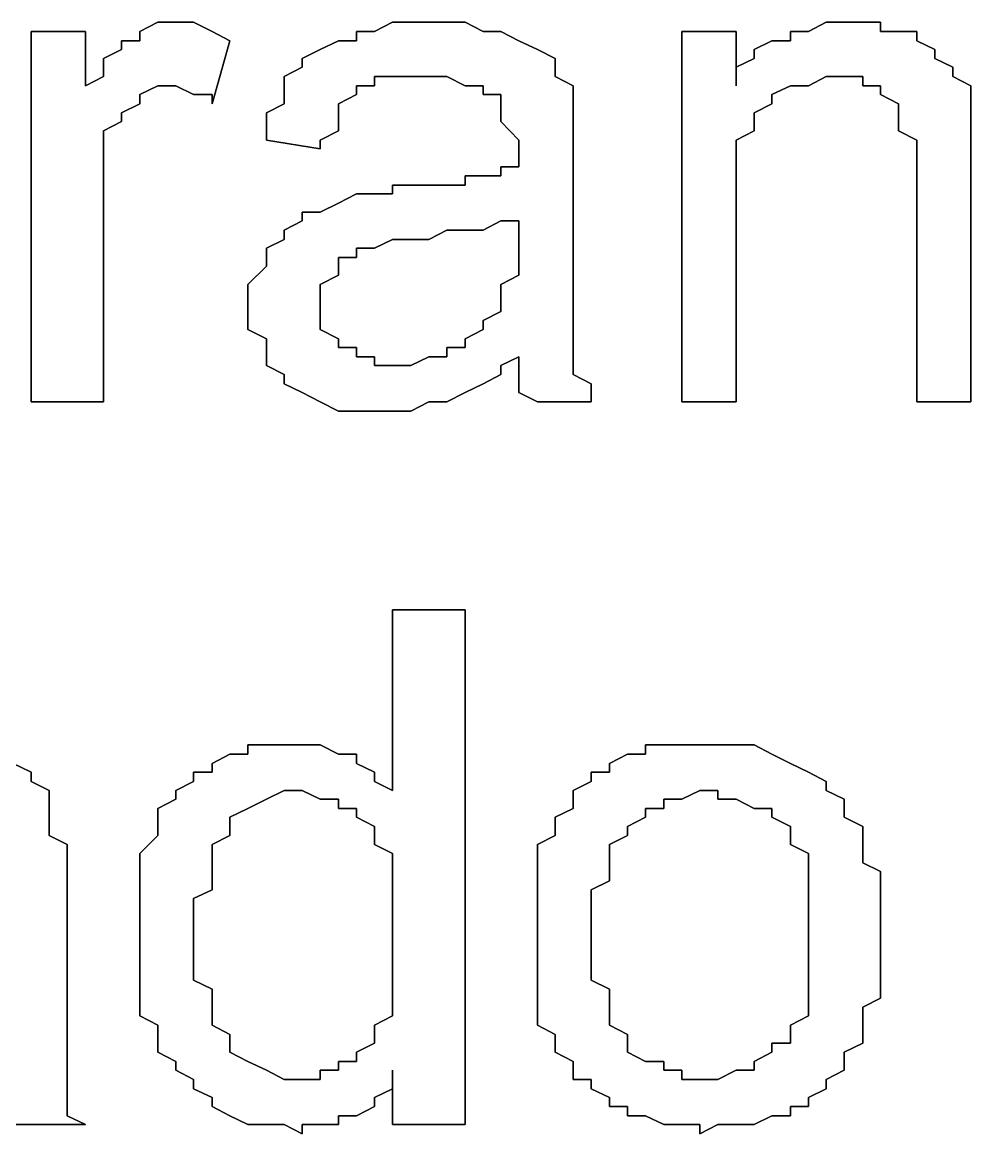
# Model space of a CAD drawing. Header units: metres. Extents: x 2.9 to 42.8, y 1.7 to 28.7.
# Drawn here: x 41.4496 to 41.6348, y 16.4553 to 16.6723 of the extents above; entities that cross this region are included whole.
import ezdxf

# ---------------------------------------------------------------- set-up
doc = ezdxf.new("R2010")
doc.units = ezdxf.units.M
doc.layers.add('GRIS', color=8, linetype='Continuous')

msp = doc.modelspace()

# ---------------------------------------------------------------- linework, layer by layer
at = {"layer": 'GRIS', "lineweight": -3}
for points in [[(41.4761, 16.6723), (41.4726, 16.6705), (41.4761, 16.6723)], [(41.4796, 16.6723), (41.4761, 16.6723), (41.4796, 16.6723)], [(41.4831, 16.6723), (41.4796, 16.6723), (41.4831, 16.6723)], [(41.4867, 16.6705), (41.4831, 16.6723), (41.4867, 16.6705)], [(41.5219, 16.6723), (41.5184, 16.6705), (41.5219, 16.6723)], [(41.5255, 16.6723), (41.5219, 16.6723), (41.5255, 16.6723)], [(41.529, 16.6723), (41.5255, 16.6723), (41.529, 16.6723)], [(41.5325, 16.6723), (41.529, 16.6723), (41.5325, 16.6723)], [(41.5361, 16.6723), (41.5325, 16.6723), (41.5361, 16.6723)], [(41.5396, 16.6705), (41.5361, 16.6723), (41.5396, 16.6705)], [(41.6066, 16.6723), (41.6031, 16.6705), (41.6066, 16.6723)], [(41.6101, 16.6723), (41.6066, 16.6723), (41.6101, 16.6723)], [(41.6137, 16.6723), (41.6101, 16.6723), (41.6137, 16.6723)], [(41.6172, 16.6723), (41.6137, 16.6723), (41.6172, 16.6723)], [(41.6172, 16.6705), (41.6172, 16.6723), (41.6172, 16.6705)], [(41.462, 16.6705), (41.4514, 16.6705), (41.462, 16.6705)], [(41.4514, 16.6705), (41.4514, 16.5982), (41.4514, 16.6705)], [(41.462, 16.6599), (41.462, 16.6705), (41.462, 16.6599)], [(41.4726, 16.6705), (41.4726, 16.6687), (41.4726, 16.6705)], [(41.4902, 16.6687), (41.4867, 16.6705), (41.4902, 16.6687)], [(41.5184, 16.6705), (41.5149, 16.6705), (41.5184, 16.6705)], [(41.5149, 16.6705), (41.5149, 16.6687), (41.5149, 16.6705)], [(41.5431, 16.6705), (41.5396, 16.6705), (41.5431, 16.6705)], [(41.5466, 16.6687), (41.5431, 16.6705), (41.5466, 16.6687)], [(41.589, 16.6705), (41.5784, 16.6705), (41.589, 16.6705)], [(41.5784, 16.6705), (41.5784, 16.5982), (41.5784, 16.6705)], [(41.589, 16.6599), (41.589, 16.6705), (41.589, 16.6599)], [(41.6031, 16.6705), (41.5996, 16.6705), (41.6031, 16.6705)], [(41.5996, 16.6705), (41.5996, 16.6687), (41.5996, 16.6705)], [(41.6207, 16.6705), (41.6172, 16.6705), (41.6207, 16.6705)], [(41.6243, 16.6705), (41.6207, 16.6705), (41.6243, 16.6705)], [(41.6243, 16.6687), (41.6243, 16.6705), (41.6243, 16.6687)], [(41.4726, 16.6687), (41.469, 16.6687), (41.4726, 16.6687)], [(41.469, 16.6687), (41.469, 16.667), (41.469, 16.6687)], [(41.4867, 16.6564), (41.4902, 16.6687), (41.4867, 16.6564)], [(41.5114, 16.6687), (41.5078, 16.667), (41.5114, 16.6687)], [(41.5149, 16.6687), (41.5114, 16.6687), (41.5149, 16.6687)], [(41.5502, 16.667), (41.5466, 16.6687), (41.5502, 16.667)], [(41.596, 16.6687), (41.5925, 16.667), (41.596, 16.6687)], [(41.5996, 16.6687), (41.596, 16.6687), (41.5996, 16.6687)], [(41.6278, 16.667), (41.6243, 16.6687), (41.6278, 16.667)], [(41.469, 16.667), (41.4655, 16.6652), (41.469, 16.667)], [(41.5078, 16.667), (41.5043, 16.6652), (41.5078, 16.667)], [(41.5537, 16.6652), (41.5502, 16.667), (41.5537, 16.6652)], [(41.5925, 16.667), (41.5925, 16.6652), (41.5925, 16.667)], [(41.6278, 16.6652), (41.6278, 16.667), (41.6278, 16.6652)], [(41.4655, 16.6652), (41.4655, 16.6617), (41.4655, 16.6652)], [(41.5043, 16.6635), (41.5008, 16.6617), (41.5043, 16.6635)], [(41.5043, 16.6652), (41.5043, 16.6635), (41.5043, 16.6652)], [(41.5537, 16.6635), (41.5537, 16.6652), (41.5537, 16.6635)], [(41.5537, 16.6617), (41.5537, 16.6635), (41.5537, 16.6617)], [(41.5925, 16.6652), (41.589, 16.6635), (41.5925, 16.6652)], [(41.589, 16.6635), (41.589, 16.6617), (41.589, 16.6635)], [(41.6313, 16.6635), (41.6278, 16.6652), (41.6313, 16.6635)], [(41.6313, 16.6617), (41.6313, 16.6635), (41.6313, 16.6617)], [(41.4655, 16.6617), (41.462, 16.6599), (41.4655, 16.6617)], [(41.5008, 16.6617), (41.5008, 16.6582), (41.5008, 16.6617)], [(41.5184, 16.6599), (41.5184, 16.6617), (41.5184, 16.6599)], [(41.5184, 16.6617), (41.5219, 16.6617), (41.5184, 16.6617)], [(41.5219, 16.6617), (41.5255, 16.6617), (41.5219, 16.6617)], [(41.5255, 16.6617), (41.529, 16.6617), (41.5255, 16.6617)], [(41.529, 16.6617), (41.5325, 16.6617), (41.529, 16.6617)], [(41.5325, 16.6617), (41.5361, 16.6599), (41.5325, 16.6617)], [(41.5572, 16.6599), (41.5537, 16.6617), (41.5572, 16.6599)], [(41.589, 16.6617), (41.589, 16.6599), (41.589, 16.6617)], [(41.6031, 16.6599), (41.6066, 16.6617), (41.6031, 16.6599)], [(41.6066, 16.6617), (41.6101, 16.6617), (41.6066, 16.6617)], [(41.6101, 16.6617), (41.6137, 16.6617), (41.6101, 16.6617)], [(41.6137, 16.6617), (41.6137, 16.6599), (41.6137, 16.6617)], [(41.6348, 16.6599), (41.6313, 16.6617), (41.6348, 16.6599)], [(41.4726, 16.6582), (41.4761, 16.6599), (41.4726, 16.6582)], [(41.4761, 16.6599), (41.4796, 16.6599), (41.4761, 16.6599)], [(41.4796, 16.6599), (41.4831, 16.6582), (41.4796, 16.6599)], [(41.5149, 16.6582), (41.5149, 16.6599), (41.5149, 16.6582)], [(41.5149, 16.6599), (41.5184, 16.6599), (41.5149, 16.6599)], [(41.5361, 16.6599), (41.5396, 16.6599), (41.5361, 16.6599)], [(41.5396, 16.6599), (41.5396, 16.6582), (41.5396, 16.6599)], [(41.5572, 16.6582), (41.5572, 16.6599), (41.5572, 16.6582)], [(41.596, 16.6582), (41.5996, 16.6599), (41.596, 16.6582)], [(41.5996, 16.6599), (41.6031, 16.6599), (41.5996, 16.6599)], [(41.6137, 16.6599), (41.6172, 16.6599), (41.6137, 16.6599)], [(41.6172, 16.6599), (41.6172, 16.6582), (41.6172, 16.6599)], [(41.6348, 16.6564), (41.6348, 16.6599), (41.6348, 16.6564)], [(41.4726, 16.6564), (41.4726, 16.6582), (41.4726, 16.6564)], [(41.4831, 16.6582), (41.4867, 16.6582), (41.4831, 16.6582)], [(41.4867, 16.6582), (41.4867, 16.6564), (41.4867, 16.6582)], [(41.5008, 16.6582), (41.5008, 16.6564), (41.5008, 16.6582)], [(41.5114, 16.6564), (41.5149, 16.6582), (41.5114, 16.6564)], [(41.5396, 16.6582), (41.5431, 16.6582), (41.5396, 16.6582)], [(41.5431, 16.6582), (41.5431, 16.6564), (41.5431, 16.6582)], [(41.5572, 16.6564), (41.5572, 16.6582), (41.5572, 16.6564)], [(41.596, 16.6564), (41.596, 16.6582), (41.596, 16.6564)], [(41.6172, 16.6582), (41.6207, 16.6564), (41.6172, 16.6582)], [(41.469, 16.6546), (41.4726, 16.6564), (41.469, 16.6546)], [(41.5008, 16.6564), (41.4973, 16.6546), (41.5008, 16.6564)], [(41.5114, 16.6546), (41.5114, 16.6564), (41.5114, 16.6546)], [(41.5431, 16.6564), (41.5431, 16.6546), (41.5431, 16.6564)], [(41.5572, 16.6546), (41.5572, 16.6564), (41.5572, 16.6546)], [(41.5925, 16.6546), (41.596, 16.6564), (41.5925, 16.6546)], [(41.6207, 16.6564), (41.6207, 16.6546), (41.6207, 16.6564)], [(41.6348, 16.6546), (41.6348, 16.6564), (41.6348, 16.6546)], [(41.4655, 16.6511), (41.469, 16.6529), (41.4655, 16.6511)], [(41.469, 16.6529), (41.469, 16.6546), (41.469, 16.6529)], [(41.4973, 16.6546), (41.4973, 16.6529), (41.4973, 16.6546)], [(41.4973, 16.6529), (41.4973, 16.6493), (41.4973, 16.6529)], [(41.5114, 16.6511), (41.5114, 16.6546), (41.5114, 16.6511)], [(41.5431, 16.6546), (41.5431, 16.6529), (41.5431, 16.6546)], [(41.5431, 16.6529), (41.5466, 16.6493), (41.5431, 16.6529)], [(41.5572, 16.6529), (41.5572, 16.6546), (41.5572, 16.6529)], [(41.5572, 16.6493), (41.5572, 16.6529), (41.5572, 16.6493)], [(41.5925, 16.6529), (41.5925, 16.6546), (41.5925, 16.6529)], [(41.5925, 16.6511), (41.5925, 16.6529), (41.5925, 16.6511)], [(41.6207, 16.6546), (41.6207, 16.6529), (41.6207, 16.6546)], [(41.6207, 16.6529), (41.6207, 16.6511), (41.6207, 16.6529)], [(41.6348, 16.6529), (41.6348, 16.6546), (41.6348, 16.6529)], [(41.6348, 16.6511), (41.6348, 16.6529), (41.6348, 16.6511)], [(41.4655, 16.6493), (41.4655, 16.6511), (41.4655, 16.6493)], [(41.5078, 16.6493), (41.5114, 16.6511), (41.5078, 16.6493)], [(41.589, 16.6493), (41.5925, 16.6511), (41.589, 16.6493)], [(41.6207, 16.6511), (41.6243, 16.6493), (41.6207, 16.6511)], [(41.6348, 16.6476), (41.6348, 16.6511), (41.6348, 16.6476)], [(41.4655, 16.6476), (41.4655, 16.6493), (41.4655, 16.6476)], [(41.4973, 16.6493), (41.5078, 16.6476), (41.4973, 16.6493)], [(41.5078, 16.6476), (41.5078, 16.6493), (41.5078, 16.6476)], [(41.5466, 16.6493), (41.5466, 16.6476), (41.5466, 16.6493)], [(41.5572, 16.6476), (41.5572, 16.6493), (41.5572, 16.6476)], [(41.589, 16.6476), (41.589, 16.6493), (41.589, 16.6476)], [(41.6243, 16.6493), (41.6243, 16.6476), (41.6243, 16.6493)], [(41.4655, 16.6458), (41.4655, 16.6476), (41.4655, 16.6458)], [(41.5466, 16.6476), (41.5466, 16.6458), (41.5466, 16.6476)], [(41.5572, 16.6441), (41.5572, 16.6476), (41.5572, 16.6441)], [(41.589, 16.6458), (41.589, 16.6476), (41.589, 16.6458)], [(41.6243, 16.6476), (41.6243, 16.6458), (41.6243, 16.6476)], [(41.6348, 16.6458), (41.6348, 16.6476), (41.6348, 16.6458)], [(41.4655, 16.6441), (41.4655, 16.6458), (41.4655, 16.6441)], [(41.4655, 16.6405), (41.4655, 16.6441), (41.4655, 16.6405)], [(41.5466, 16.6441), (41.5431, 16.6441), (41.5466, 16.6441)], [(41.5431, 16.6441), (41.5431, 16.6423), (41.5431, 16.6441)], [(41.5466, 16.6458), (41.5466, 16.6441), (41.5466, 16.6458)], [(41.5572, 16.6282), (41.5572, 16.6441), (41.5572, 16.6282)], [(41.589, 16.6423), (41.589, 16.6458), (41.589, 16.6423)], [(41.6243, 16.6458), (41.6243, 16.6423), (41.6243, 16.6458)], [(41.6348, 16.6423), (41.6348, 16.6458), (41.6348, 16.6423)], [(41.5396, 16.6423), (41.5361, 16.6423), (41.5396, 16.6423)], [(41.5361, 16.6423), (41.5361, 16.6405), (41.5361, 16.6423)], [(41.5431, 16.6423), (41.5396, 16.6423), (41.5431, 16.6423)], [(41.589, 16.6388), (41.589, 16.6423), (41.589, 16.6388)], [(41.6243, 16.6423), (41.6243, 16.5982), (41.6243, 16.6423)], [(41.6348, 16.5982), (41.6348, 16.6423), (41.6348, 16.5982)], [(41.4655, 16.6388), (41.4655, 16.6405), (41.4655, 16.6388)], [(41.5255, 16.6405), (41.5219, 16.6405), (41.5255, 16.6405)], [(41.5219, 16.6405), (41.5219, 16.6388), (41.5219, 16.6405)], [(41.529, 16.6405), (41.5255, 16.6405), (41.529, 16.6405)], [(41.5325, 16.6405), (41.529, 16.6405), (41.5325, 16.6405)], [(41.5361, 16.6405), (41.5325, 16.6405), (41.5361, 16.6405)], [(41.4655, 16.6352), (41.4655, 16.6388), (41.4655, 16.6352)], [(41.5149, 16.6388), (41.5114, 16.637), (41.5149, 16.6388)], [(41.5184, 16.6388), (41.5149, 16.6388), (41.5184, 16.6388)], [(41.5219, 16.6388), (41.5184, 16.6388), (41.5219, 16.6388)], [(41.589, 16.637), (41.589, 16.6388), (41.589, 16.637)], [(41.5114, 16.637), (41.5078, 16.6352), (41.5114, 16.637)], [(41.589, 16.5982), (41.589, 16.637), (41.589, 16.5982)], [(41.4655, 16.5982), (41.4655, 16.6352), (41.4655, 16.5982)], [(41.5043, 16.6335), (41.5008, 16.6317), (41.5043, 16.6335)], [(41.5078, 16.6352), (41.5043, 16.6352), (41.5078, 16.6352)], [(41.5043, 16.6352), (41.5043, 16.6335), (41.5043, 16.6352)], [(41.5396, 16.6317), (41.5431, 16.6335), (41.5396, 16.6317)], [(41.5431, 16.6335), (41.5466, 16.6335), (41.5431, 16.6335)], [(41.5466, 16.6335), (41.5466, 16.6299), (41.5466, 16.6335)], [(41.5008, 16.6317), (41.5008, 16.6299), (41.5008, 16.6317)], [(41.529, 16.6299), (41.5325, 16.6317), (41.529, 16.6299)], [(41.5325, 16.6317), (41.5361, 16.6317), (41.5325, 16.6317)], [(41.5361, 16.6317), (41.5396, 16.6317), (41.5361, 16.6317)], [(41.5008, 16.6299), (41.4973, 16.6282), (41.5008, 16.6299)], [(41.5184, 16.6282), (41.5219, 16.6299), (41.5184, 16.6282)], [(41.5219, 16.6299), (41.5255, 16.6299), (41.5219, 16.6299)], [(41.5255, 16.6299), (41.529, 16.6299), (41.5255, 16.6299)], [(41.5466, 16.6299), (41.5466, 16.6264), (41.5466, 16.6299)], [(41.4973, 16.6282), (41.4973, 16.6264), (41.4973, 16.6282)], [(41.5149, 16.6264), (41.5149, 16.6282), (41.5149, 16.6264)], [(41.5149, 16.6282), (41.5184, 16.6282), (41.5149, 16.6282)], [(41.5572, 16.6247), (41.5572, 16.6282), (41.5572, 16.6247)], [(41.4973, 16.6247), (41.4937, 16.6211), (41.4973, 16.6247)], [(41.4973, 16.6264), (41.4973, 16.6247), (41.4973, 16.6264)], [(41.5114, 16.6247), (41.5114, 16.6264), (41.5114, 16.6247)], [(41.5114, 16.6264), (41.5149, 16.6264), (41.5114, 16.6264)], [(41.5114, 16.6229), (41.5114, 16.6247), (41.5114, 16.6229)], [(41.5466, 16.6264), (41.5466, 16.6229), (41.5466, 16.6264)], [(41.5572, 16.6211), (41.5572, 16.6247), (41.5572, 16.6211)], [(41.5078, 16.6211), (41.5114, 16.6229), (41.5078, 16.6211)], [(41.5466, 16.6229), (41.5431, 16.6211), (41.5466, 16.6229)], [(41.4937, 16.6211), (41.4937, 16.6194), (41.4937, 16.6211)], [(41.5078, 16.6194), (41.5078, 16.6211), (41.5078, 16.6194)], [(41.5431, 16.6211), (41.5431, 16.6194), (41.5431, 16.6211)], [(41.5572, 16.6176), (41.5572, 16.6211), (41.5572, 16.6176)], [(41.4937, 16.6194), (41.4937, 16.6176), (41.4937, 16.6194)], [(41.5078, 16.6176), (41.5078, 16.6194), (41.5078, 16.6176)], [(41.5431, 16.6194), (41.5431, 16.6176), (41.5431, 16.6194)], [(41.4937, 16.6176), (41.4937, 16.6141), (41.4937, 16.6176)], [(41.5078, 16.6158), (41.5078, 16.6176), (41.5078, 16.6158)], [(41.5078, 16.6123), (41.5078, 16.6158), (41.5078, 16.6123)], [(41.5431, 16.6158), (41.5396, 16.6141), (41.5431, 16.6158)], [(41.5431, 16.6176), (41.5431, 16.6158), (41.5431, 16.6176)], [(41.5572, 16.6158), (41.5572, 16.6176), (41.5572, 16.6158)], [(41.5572, 16.6123), (41.5572, 16.6158), (41.5572, 16.6123)], [(41.4937, 16.6141), (41.4937, 16.6123), (41.4937, 16.6141)], [(41.5396, 16.6141), (41.5396, 16.6123), (41.5396, 16.6141)], [(41.4937, 16.6123), (41.4973, 16.6105), (41.4937, 16.6123)], [(41.5114, 16.6105), (41.5078, 16.6123), (41.5114, 16.6105)], [(41.5396, 16.6123), (41.5361, 16.6105), (41.5396, 16.6123)], [(41.5572, 16.6105), (41.5572, 16.6123), (41.5572, 16.6105)], [(41.4973, 16.6105), (41.4973, 16.607), (41.4973, 16.6105)], [(41.5114, 16.6088), (41.5114, 16.6105), (41.5114, 16.6088)], [(41.5361, 16.6105), (41.5361, 16.6088), (41.5361, 16.6105)], [(41.5572, 16.6088), (41.5572, 16.6105), (41.5572, 16.6088)], [(41.5149, 16.6088), (41.5114, 16.6088), (41.5149, 16.6088)], [(41.5149, 16.607), (41.5149, 16.6088), (41.5149, 16.607)], [(41.5361, 16.6088), (41.5325, 16.6088), (41.5361, 16.6088)], [(41.5325, 16.6088), (41.5325, 16.607), (41.5325, 16.6088)], [(41.5572, 16.607), (41.5572, 16.6088), (41.5572, 16.607)], [(41.4973, 16.607), (41.4973, 16.6053), (41.4973, 16.607)], [(41.4973, 16.6053), (41.5008, 16.6035), (41.4973, 16.6053)], [(41.5184, 16.607), (41.5149, 16.607), (41.5184, 16.607)], [(41.5184, 16.6053), (41.5184, 16.607), (41.5184, 16.6053)], [(41.5219, 16.6053), (41.5184, 16.6053), (41.5219, 16.6053)], [(41.5255, 16.6053), (41.5219, 16.6053), (41.5255, 16.6053)], [(41.529, 16.607), (41.5255, 16.6053), (41.529, 16.607)], [(41.5325, 16.607), (41.529, 16.607), (41.5325, 16.607)], [(41.5431, 16.6053), (41.5466, 16.607), (41.5431, 16.6053)], [(41.5431, 16.6035), (41.5431, 16.6053), (41.5431, 16.6035)], [(41.5466, 16.607), (41.5466, 16.6053), (41.5466, 16.607)], [(41.5466, 16.6053), (41.5466, 16.6017), (41.5466, 16.6053)], [(41.5572, 16.6035), (41.5572, 16.607), (41.5572, 16.6035)], [(41.5008, 16.6035), (41.5008, 16.6017), (41.5008, 16.6035)], [(41.5396, 16.6017), (41.5431, 16.6035), (41.5396, 16.6017)], [(41.5607, 16.6017), (41.5572, 16.6035), (41.5607, 16.6017)], [(41.5008, 16.6017), (41.5043, 16.6), (41.5008, 16.6017)], [(41.5361, 16.6), (41.5396, 16.6017), (41.5361, 16.6)], [(41.5466, 16.6017), (41.5466, 16.6), (41.5466, 16.6017)], [(41.5607, 16.6), (41.5607, 16.6017), (41.5607, 16.6)], [(41.5043, 16.6), (41.5078, 16.5982), (41.5043, 16.6)], [(41.5325, 16.5982), (41.5361, 16.6), (41.5325, 16.5982)], [(41.5466, 16.6), (41.5502, 16.5982), (41.5466, 16.6)], [(41.5607, 16.5982), (41.5607, 16.6), (41.5607, 16.5982)], [(41.4514, 16.5982), (41.4655, 16.5982), (41.4514, 16.5982)], [(41.5078, 16.5982), (41.5114, 16.5964), (41.5078, 16.5982)], [(41.5114, 16.5964), (41.5149, 16.5964), (41.5114, 16.5964)], [(41.5149, 16.5964), (41.5184, 16.5964), (41.5149, 16.5964)], [(41.5184, 16.5964), (41.5219, 16.5964), (41.5184, 16.5964)], [(41.5219, 16.5964), (41.5255, 16.5964), (41.5219, 16.5964)], [(41.5255, 16.5964), (41.529, 16.5982), (41.5255, 16.5964)], [(41.529, 16.5982), (41.5325, 16.5982), (41.529, 16.5982)], [(41.5502, 16.5982), (41.5607, 16.5982), (41.5502, 16.5982)], [(41.5784, 16.5982), (41.589, 16.5982), (41.5784, 16.5982)], [(41.6243, 16.5982), (41.6348, 16.5982), (41.6243, 16.5982)], [(41.5361, 16.5576), (41.5219, 16.5576), (41.5361, 16.5576)], [(41.5219, 16.5576), (41.5219, 16.5223), (41.5219, 16.5576)], [(41.5361, 16.4571), (41.5361, 16.5576), (41.5361, 16.4571)], [(41.4973, 16.5312), (41.4937, 16.5312), (41.4973, 16.5312)], [(41.4937, 16.5312), (41.4937, 16.5294), (41.4937, 16.5312)], [(41.5008, 16.5312), (41.4973, 16.5312), (41.5008, 16.5312)], [(41.5043, 16.5312), (41.5008, 16.5312), (41.5043, 16.5312)], [(41.5078, 16.5312), (41.5043, 16.5312), (41.5078, 16.5312)], [(41.5114, 16.5294), (41.5078, 16.5312), (41.5114, 16.5294)], [(41.5749, 16.5312), (41.5713, 16.5312), (41.5749, 16.5312)], [(41.5713, 16.5312), (41.5713, 16.5294), (41.5713, 16.5312)], [(41.5784, 16.5312), (41.5749, 16.5312), (41.5784, 16.5312)], [(41.5819, 16.5312), (41.5784, 16.5312), (41.5819, 16.5312)], [(41.5854, 16.5312), (41.5819, 16.5312), (41.5854, 16.5312)], [(41.589, 16.5312), (41.5854, 16.5312), (41.589, 16.5312)], [(41.5925, 16.5312), (41.589, 16.5312), (41.5925, 16.5312)], [(41.596, 16.5294), (41.5925, 16.5312), (41.596, 16.5294)], [(41.4902, 16.5294), (41.4867, 16.5276), (41.4902, 16.5294)], [(41.4937, 16.5294), (41.4902, 16.5294), (41.4937, 16.5294)], [(41.5149, 16.5294), (41.5114, 16.5294), (41.5149, 16.5294)], [(41.5149, 16.5276), (41.5149, 16.5294), (41.5149, 16.5276)], [(41.5678, 16.5294), (41.5643, 16.5276), (41.5678, 16.5294)], [(41.5713, 16.5294), (41.5678, 16.5294), (41.5713, 16.5294)], [(41.5996, 16.5276), (41.596, 16.5294), (41.5996, 16.5276)], [(41.4514, 16.5259), (41.4479, 16.5276), (41.4514, 16.5259)], [(41.4867, 16.5276), (41.4867, 16.5259), (41.4867, 16.5276)], [(41.5184, 16.5259), (41.5149, 16.5276), (41.5184, 16.5259)], [(41.5643, 16.5276), (41.5643, 16.5259), (41.5643, 16.5276)], [(41.6031, 16.5259), (41.5996, 16.5276), (41.6031, 16.5259)], [(41.4514, 16.5241), (41.4514, 16.5259), (41.4514, 16.5241)], [(41.4867, 16.5259), (41.4831, 16.5259), (41.4867, 16.5259)], [(41.4831, 16.5259), (41.4831, 16.5241), (41.4831, 16.5259)], [(41.5184, 16.5241), (41.5184, 16.5259), (41.5184, 16.5241)], [(41.5643, 16.5259), (41.5607, 16.5259), (41.5643, 16.5259)], [(41.5607, 16.5259), (41.5607, 16.5241), (41.5607, 16.5259)], [(41.6066, 16.5241), (41.6031, 16.5259), (41.6066, 16.5241)], [(41.4549, 16.5223), (41.4514, 16.5241), (41.4549, 16.5223)], [(41.4831, 16.5241), (41.4796, 16.5223), (41.4831, 16.5241)], [(41.5219, 16.5223), (41.5184, 16.5241), (41.5219, 16.5223)], [(41.5607, 16.5241), (41.5572, 16.5223), (41.5607, 16.5241)], [(41.6066, 16.5223), (41.6066, 16.5241), (41.6066, 16.5223)], [(41.4549, 16.5206), (41.4549, 16.5223), (41.4549, 16.5206)], [(41.4549, 16.5188), (41.4549, 16.5206), (41.4549, 16.5188)], [(41.4796, 16.5206), (41.4761, 16.5188), (41.4796, 16.5206)], [(41.4796, 16.5223), (41.4796, 16.5206), (41.4796, 16.5223)], [(41.4937, 16.5188), (41.4973, 16.5206), (41.4937, 16.5188)], [(41.4973, 16.5206), (41.5008, 16.5223), (41.4973, 16.5206)], [(41.5008, 16.5223), (41.5043, 16.5223), (41.5008, 16.5223)], [(41.5043, 16.5223), (41.5078, 16.5206), (41.5043, 16.5223)], [(41.5078, 16.5206), (41.5114, 16.5206), (41.5078, 16.5206)], [(41.5114, 16.5206), (41.5114, 16.5188), (41.5114, 16.5206)], [(41.5572, 16.5223), (41.5572, 16.5206), (41.5572, 16.5223)], [(41.5572, 16.5206), (41.5572, 16.5188), (41.5572, 16.5206)], [(41.5749, 16.5188), (41.5749, 16.5206), (41.5749, 16.5188)], [(41.5749, 16.5206), (41.5784, 16.5206), (41.5749, 16.5206)], [(41.5784, 16.5206), (41.5819, 16.5223), (41.5784, 16.5206)], [(41.5819, 16.5223), (41.5854, 16.5223), (41.5819, 16.5223)], [(41.5854, 16.5223), (41.5854, 16.5206), (41.5854, 16.5223)], [(41.5854, 16.5206), (41.589, 16.5206), (41.5854, 16.5206)], [(41.589, 16.5206), (41.5925, 16.5188), (41.589, 16.5206)], [(41.6101, 16.5206), (41.6066, 16.5223), (41.6101, 16.5206)], [(41.6101, 16.5188), (41.6101, 16.5206), (41.6101, 16.5188)], [(41.4549, 16.5153), (41.4549, 16.5188), (41.4549, 16.5153)], [(41.4761, 16.5188), (41.4761, 16.5153), (41.4761, 16.5188)], [(41.4902, 16.5171), (41.4937, 16.5188), (41.4902, 16.5171)], [(41.5114, 16.5188), (41.5149, 16.5188), (41.5114, 16.5188)], [(41.5149, 16.5188), (41.5149, 16.5171), (41.5149, 16.5188)], [(41.5572, 16.5188), (41.5537, 16.5171), (41.5572, 16.5188)], [(41.5713, 16.5171), (41.5713, 16.5188), (41.5713, 16.5171)], [(41.5713, 16.5188), (41.5749, 16.5188), (41.5713, 16.5188)], [(41.5925, 16.5188), (41.596, 16.5188), (41.5925, 16.5188)], [(41.596, 16.5188), (41.596, 16.5171), (41.596, 16.5188)], [(41.6101, 16.5171), (41.6101, 16.5188), (41.6101, 16.5171)], [(41.4902, 16.5153), (41.4902, 16.5171), (41.4902, 16.5153)], [(41.5149, 16.5171), (41.5184, 16.5153), (41.5149, 16.5171)], [(41.5537, 16.5171), (41.5537, 16.5153), (41.5537, 16.5171)], [(41.5678, 16.5153), (41.5713, 16.5171), (41.5678, 16.5153)], [(41.596, 16.5171), (41.5996, 16.5153), (41.596, 16.5171)], [(41.6137, 16.5153), (41.6101, 16.5171), (41.6137, 16.5153)], [(41.4549, 16.5135), (41.4549, 16.5153), (41.4549, 16.5135)], [(41.4761, 16.5153), (41.4761, 16.5135), (41.4761, 16.5153)], [(41.4902, 16.5135), (41.4902, 16.5153), (41.4902, 16.5135)], [(41.5184, 16.5153), (41.5184, 16.5135), (41.5184, 16.5153)], [(41.5537, 16.5153), (41.5537, 16.5135), (41.5537, 16.5153)], [(41.5678, 16.5135), (41.5678, 16.5153), (41.5678, 16.5135)], [(41.5996, 16.5153), (41.5996, 16.5135), (41.5996, 16.5153)], [(41.6137, 16.5135), (41.6137, 16.5153), (41.6137, 16.5135)], [(41.4584, 16.5118), (41.4549, 16.5135), (41.4584, 16.5118)], [(41.4584, 16.51), (41.4584, 16.5118), (41.4584, 16.51)], [(41.4761, 16.5135), (41.4726, 16.51), (41.4761, 16.5135)], [(41.4867, 16.5118), (41.4902, 16.5135), (41.4867, 16.5118)], [(41.4867, 16.51), (41.4867, 16.5118), (41.4867, 16.51)], [(41.5184, 16.5135), (41.5184, 16.5118), (41.5184, 16.5135)], [(41.5184, 16.5118), (41.5219, 16.51), (41.5184, 16.5118)], [(41.5537, 16.5135), (41.5502, 16.5118), (41.5537, 16.5135)], [(41.5502, 16.5118), (41.5502, 16.51), (41.5502, 16.5118)], [(41.5643, 16.5118), (41.5678, 16.5135), (41.5643, 16.5118)], [(41.5643, 16.51), (41.5643, 16.5118), (41.5643, 16.51)], [(41.5996, 16.5135), (41.5996, 16.5118), (41.5996, 16.5135)], [(41.5996, 16.5118), (41.6031, 16.51), (41.5996, 16.5118)], [(41.6137, 16.5118), (41.6137, 16.5135), (41.6137, 16.5118)], [(41.6137, 16.5082), (41.6137, 16.5118), (41.6137, 16.5082)], [(41.4584, 16.5065), (41.4584, 16.51), (41.4584, 16.5065)], [(41.4726, 16.51), (41.4726, 16.5082), (41.4726, 16.51)], [(41.4867, 16.5082), (41.4867, 16.51), (41.4867, 16.5082)], [(41.5219, 16.51), (41.5219, 16.5082), (41.5219, 16.51)], [(41.5502, 16.51), (41.5502, 16.5065), (41.5502, 16.51)], [(41.5643, 16.5082), (41.5643, 16.51), (41.5643, 16.5082)], [(41.6031, 16.51), (41.6031, 16.5065), (41.6031, 16.51)], [(41.4726, 16.5082), (41.4726, 16.5065), (41.4726, 16.5082)], [(41.4867, 16.5065), (41.4867, 16.5082), (41.4867, 16.5065)], [(41.5219, 16.5082), (41.5219, 16.5065), (41.5219, 16.5082)], [(41.5643, 16.5047), (41.5643, 16.5082), (41.5643, 16.5047)], [(41.6172, 16.5065), (41.6137, 16.5082), (41.6172, 16.5065)], [(41.4584, 16.5047), (41.4584, 16.5065), (41.4584, 16.5047)], [(41.4726, 16.5065), (41.4726, 16.5047), (41.4726, 16.5065)], [(41.4867, 16.5029), (41.4867, 16.5065), (41.4867, 16.5029)], [(41.5219, 16.5065), (41.5219, 16.5047), (41.5219, 16.5065)], [(41.5502, 16.5065), (41.5502, 16.5047), (41.5502, 16.5065)], [(41.6031, 16.5065), (41.6031, 16.5047), (41.6031, 16.5065)], [(41.6172, 16.5047), (41.6172, 16.5065), (41.6172, 16.5047)], [(41.4584, 16.4888), (41.4584, 16.5047), (41.4584, 16.4888)], [(41.4726, 16.5047), (41.4726, 16.5012), (41.4726, 16.5047)], [(41.4831, 16.5012), (41.4867, 16.5029), (41.4831, 16.5012)], [(41.5219, 16.5047), (41.5219, 16.5012), (41.5219, 16.5047)], [(41.5502, 16.5047), (41.5502, 16.5029), (41.5502, 16.5047)], [(41.5502, 16.5029), (41.5502, 16.4994), (41.5502, 16.5029)], [(41.5607, 16.5029), (41.5643, 16.5047), (41.5607, 16.5029)], [(41.5607, 16.5012), (41.5607, 16.5029), (41.5607, 16.5012)], [(41.6031, 16.5047), (41.6031, 16.5029), (41.6031, 16.5047)], [(41.6031, 16.5029), (41.6031, 16.4994), (41.6031, 16.5029)], [(41.6172, 16.5012), (41.6172, 16.5047), (41.6172, 16.5012)], [(41.4726, 16.5012), (41.4726, 16.4994), (41.4726, 16.5012)], [(41.4831, 16.4977), (41.4831, 16.5012), (41.4831, 16.4977)], [(41.5219, 16.5012), (41.5219, 16.4994), (41.5219, 16.5012)], [(41.5607, 16.4977), (41.5607, 16.5012), (41.5607, 16.4977)], [(41.6172, 16.4994), (41.6172, 16.5012), (41.6172, 16.4994)], [(41.4726, 16.4994), (41.4726, 16.4959), (41.4726, 16.4994)], [(41.5219, 16.4994), (41.5219, 16.4959), (41.5219, 16.4994)], [(41.5502, 16.4994), (41.5502, 16.4977), (41.5502, 16.4994)], [(41.6031, 16.4994), (41.6031, 16.4977), (41.6031, 16.4994)], [(41.6172, 16.4959), (41.6172, 16.4994), (41.6172, 16.4959)], [(41.4831, 16.4941), (41.4831, 16.4977), (41.4831, 16.4941)], [(41.5502, 16.4977), (41.5502, 16.4941), (41.5502, 16.4977)], [(41.5607, 16.4941), (41.5607, 16.4977), (41.5607, 16.4941)], [(41.6031, 16.4977), (41.6031, 16.4941), (41.6031, 16.4977)], [(41.4726, 16.4959), (41.4726, 16.4941), (41.4726, 16.4959)], [(41.5219, 16.4959), (41.5219, 16.4924), (41.5219, 16.4959)], [(41.6172, 16.4924), (41.6172, 16.4959), (41.6172, 16.4924)], [(41.4726, 16.4941), (41.4726, 16.4924), (41.4726, 16.4941)], [(41.4726, 16.4924), (41.4726, 16.4906), (41.4726, 16.4924)], [(41.4831, 16.4906), (41.4831, 16.4941), (41.4831, 16.4906)], [(41.5219, 16.4924), (41.5219, 16.4906), (41.5219, 16.4924)], [(41.5502, 16.4941), (41.5502, 16.4924), (41.5502, 16.4941)], [(41.5502, 16.4924), (41.5502, 16.4888), (41.5502, 16.4924)], [(41.5607, 16.4906), (41.5607, 16.4941), (41.5607, 16.4906)], [(41.6031, 16.4941), (41.6031, 16.4924), (41.6031, 16.4941)], [(41.6031, 16.4924), (41.6031, 16.4906), (41.6031, 16.4924)], [(41.6172, 16.4888), (41.6172, 16.4924), (41.6172, 16.4888)], [(41.4726, 16.4906), (41.4726, 16.4871), (41.4726, 16.4906)], [(41.4831, 16.4888), (41.4831, 16.4906), (41.4831, 16.4888)], [(41.5219, 16.4906), (41.5219, 16.4871), (41.5219, 16.4906)], [(41.5607, 16.4888), (41.5607, 16.4906), (41.5607, 16.4888)], [(41.6031, 16.4906), (41.6031, 16.4871), (41.6031, 16.4906)], [(41.4584, 16.4853), (41.4584, 16.4888), (41.4584, 16.4853)], [(41.4831, 16.4853), (41.4831, 16.4888), (41.4831, 16.4853)], [(41.5502, 16.4888), (41.5502, 16.4871), (41.5502, 16.4888)], [(41.5607, 16.4853), (41.5607, 16.4888), (41.5607, 16.4853)], [(41.6172, 16.4871), (41.6172, 16.4888), (41.6172, 16.4871)], [(41.4726, 16.4871), (41.4726, 16.4853), (41.4726, 16.4871)], [(41.5219, 16.4871), (41.5219, 16.4853), (41.5219, 16.4871)], [(41.5502, 16.4871), (41.5502, 16.4835), (41.5502, 16.4871)], [(41.6031, 16.4871), (41.6031, 16.4853), (41.6031, 16.4871)], [(41.6172, 16.4835), (41.6172, 16.4871), (41.6172, 16.4835)], [(41.4584, 16.4818), (41.4584, 16.4853), (41.4584, 16.4818)], [(41.4726, 16.4853), (41.4726, 16.4835), (41.4726, 16.4853)], [(41.4726, 16.4835), (41.4726, 16.48), (41.4726, 16.4835)], [(41.4867, 16.4835), (41.4831, 16.4853), (41.4867, 16.4835)], [(41.4867, 16.4818), (41.4867, 16.4835), (41.4867, 16.4818)], [(41.5219, 16.4853), (41.5219, 16.4818), (41.5219, 16.4853)], [(41.5502, 16.4835), (41.5502, 16.4818), (41.5502, 16.4835)], [(41.5643, 16.4835), (41.5607, 16.4853), (41.5643, 16.4835)], [(41.5643, 16.4818), (41.5643, 16.4835), (41.5643, 16.4818)], [(41.6031, 16.4853), (41.6031, 16.4818), (41.6031, 16.4853)], [(41.6172, 16.4818), (41.6172, 16.4835), (41.6172, 16.4818)], [(41.4584, 16.4783), (41.4584, 16.4818), (41.4584, 16.4783)], [(41.4867, 16.4783), (41.4867, 16.4818), (41.4867, 16.4783)], [(41.5219, 16.4818), (41.5219, 16.48), (41.5219, 16.4818)], [(41.5502, 16.4818), (41.5502, 16.4783), (41.5502, 16.4818)], [(41.5643, 16.4783), (41.5643, 16.4818), (41.5643, 16.4783)], [(41.6031, 16.4818), (41.6031, 16.48), (41.6031, 16.4818)], [(41.6137, 16.48), (41.6172, 16.4818), (41.6137, 16.48)], [(41.4726, 16.48), (41.4726, 16.4783), (41.4726, 16.48)], [(41.5219, 16.48), (41.5219, 16.4783), (41.5219, 16.48)], [(41.6031, 16.48), (41.6031, 16.4783), (41.6031, 16.48)], [(41.6137, 16.4783), (41.6137, 16.48), (41.6137, 16.4783)], [(41.4584, 16.4747), (41.4584, 16.4783), (41.4584, 16.4747)], [(41.4726, 16.4783), (41.4761, 16.4765), (41.4726, 16.4783)], [(41.4867, 16.4765), (41.4867, 16.4783), (41.4867, 16.4765)], [(41.5219, 16.4783), (41.5184, 16.4765), (41.5219, 16.4783)], [(41.5502, 16.4783), (41.5502, 16.4765), (41.5502, 16.4783)], [(41.5643, 16.4765), (41.5643, 16.4783), (41.5643, 16.4765)], [(41.6031, 16.4783), (41.5996, 16.4765), (41.6031, 16.4783)], [(41.6137, 16.4747), (41.6137, 16.4783), (41.6137, 16.4747)], [(41.4584, 16.473), (41.4584, 16.4747), (41.4584, 16.473)], [(41.4761, 16.4765), (41.4761, 16.4747), (41.4761, 16.4765)], [(41.4761, 16.4747), (41.4761, 16.473), (41.4761, 16.4747)], [(41.4902, 16.4747), (41.4867, 16.4765), (41.4902, 16.4747)], [(41.4902, 16.473), (41.4902, 16.4747), (41.4902, 16.473)], [(41.5184, 16.4765), (41.5184, 16.4747), (41.5184, 16.4765)], [(41.5184, 16.4747), (41.5184, 16.473), (41.5184, 16.4747)], [(41.5502, 16.4765), (41.5537, 16.4747), (41.5502, 16.4765)], [(41.5537, 16.4747), (41.5537, 16.473), (41.5537, 16.4747)], [(41.5678, 16.4747), (41.5643, 16.4765), (41.5678, 16.4747)], [(41.5678, 16.473), (41.5678, 16.4747), (41.5678, 16.473)], [(41.5996, 16.4765), (41.5996, 16.4747), (41.5996, 16.4765)], [(41.5996, 16.4747), (41.5996, 16.473), (41.5996, 16.4747)], [(41.6137, 16.473), (41.6137, 16.4747), (41.6137, 16.473)], [(41.4584, 16.4712), (41.4584, 16.473), (41.4584, 16.4712)], [(41.4761, 16.473), (41.4761, 16.4712), (41.4761, 16.473)], [(41.4902, 16.4712), (41.4902, 16.473), (41.4902, 16.4712)], [(41.5184, 16.473), (41.5149, 16.4712), (41.5184, 16.473)], [(41.5537, 16.473), (41.5537, 16.4712), (41.5537, 16.473)], [(41.5678, 16.4712), (41.5678, 16.473), (41.5678, 16.4712)], [(41.5996, 16.473), (41.596, 16.473), (41.5996, 16.473)], [(41.596, 16.473), (41.596, 16.4712), (41.596, 16.473)], [(41.6101, 16.4712), (41.6137, 16.473), (41.6101, 16.4712)], [(41.4584, 16.4694), (41.4584, 16.4712), (41.4584, 16.4694)], [(41.4761, 16.4712), (41.4796, 16.4694), (41.4761, 16.4712)], [(41.4937, 16.4694), (41.4902, 16.4712), (41.4937, 16.4694)], [(41.5149, 16.4712), (41.5149, 16.4694), (41.5149, 16.4712)], [(41.5537, 16.4712), (41.5572, 16.4694), (41.5537, 16.4712)], [(41.5713, 16.4694), (41.5678, 16.4712), (41.5713, 16.4694)], [(41.596, 16.4712), (41.5925, 16.4694), (41.596, 16.4712)], [(41.6101, 16.4694), (41.6101, 16.4712), (41.6101, 16.4694)], [(41.4584, 16.4677), (41.4584, 16.4694), (41.4584, 16.4677)], [(41.4796, 16.4694), (41.4796, 16.4677), (41.4796, 16.4694)], [(41.4973, 16.4677), (41.4937, 16.4694), (41.4973, 16.4677)], [(41.5149, 16.4694), (41.5114, 16.4694), (41.5149, 16.4694)], [(41.5114, 16.4694), (41.5114, 16.4677), (41.5114, 16.4694)], [(41.5572, 16.4694), (41.5572, 16.4677), (41.5572, 16.4694)], [(41.5749, 16.4694), (41.5713, 16.4694), (41.5749, 16.4694)], [(41.5749, 16.4677), (41.5749, 16.4694), (41.5749, 16.4677)], [(41.5925, 16.4694), (41.5925, 16.4677), (41.5925, 16.4694)], [(41.6101, 16.4677), (41.6101, 16.4694), (41.6101, 16.4677)], [(41.4584, 16.4659), (41.4584, 16.4677), (41.4584, 16.4659)], [(41.4796, 16.4677), (41.4831, 16.4659), (41.4796, 16.4677)], [(41.5008, 16.4659), (41.4973, 16.4677), (41.5008, 16.4659)], [(41.5114, 16.4677), (41.5078, 16.4677), (41.5114, 16.4677)], [(41.5078, 16.4677), (41.5078, 16.4659), (41.5078, 16.4677)], [(41.5219, 16.4641), (41.5219, 16.4677), (41.5219, 16.4641)], [(41.5219, 16.4677), (41.5219, 16.4571), (41.5219, 16.4677)], [(41.5572, 16.4677), (41.5572, 16.4659), (41.5572, 16.4677)], [(41.5784, 16.4677), (41.5749, 16.4677), (41.5784, 16.4677)], [(41.5784, 16.4659), (41.5784, 16.4677), (41.5784, 16.4659)], [(41.589, 16.4677), (41.5854, 16.4659), (41.589, 16.4677)], [(41.5925, 16.4677), (41.589, 16.4677), (41.5925, 16.4677)], [(41.6066, 16.4659), (41.6101, 16.4677), (41.6066, 16.4659)], [(41.4584, 16.4641), (41.4584, 16.4659), (41.4584, 16.4641)], [(41.4584, 16.4624), (41.4584, 16.4641), (41.4584, 16.4624)], [(41.4831, 16.4659), (41.4831, 16.4641), (41.4831, 16.4659)], [(41.4831, 16.4641), (41.4867, 16.4624), (41.4831, 16.4641)], [(41.5043, 16.4659), (41.5008, 16.4659), (41.5043, 16.4659)], [(41.5078, 16.4659), (41.5043, 16.4659), (41.5078, 16.4659)], [(41.5184, 16.4624), (41.5219, 16.4641), (41.5184, 16.4624)], [(41.5572, 16.4659), (41.5607, 16.4659), (41.5572, 16.4659)], [(41.5607, 16.4659), (41.5607, 16.4641), (41.5607, 16.4659)], [(41.5607, 16.4641), (41.5643, 16.4624), (41.5607, 16.4641)], [(41.5819, 16.4659), (41.5784, 16.4659), (41.5819, 16.4659)], [(41.5854, 16.4659), (41.5819, 16.4659), (41.5854, 16.4659)], [(41.6031, 16.4624), (41.6066, 16.4641), (41.6031, 16.4624)], [(41.6066, 16.4641), (41.6066, 16.4659), (41.6066, 16.4641)], [(41.4584, 16.4588), (41.4584, 16.4624), (41.4584, 16.4588)], [(41.4867, 16.4624), (41.4867, 16.4606), (41.4867, 16.4624)], [(41.5184, 16.4606), (41.5184, 16.4624), (41.5184, 16.4606)], [(41.5643, 16.4624), (41.5643, 16.4606), (41.5643, 16.4624)], [(41.6031, 16.4606), (41.6031, 16.4624), (41.6031, 16.4606)], [(41.4867, 16.4606), (41.4902, 16.4588), (41.4867, 16.4606)], [(41.5149, 16.4588), (41.5184, 16.4606), (41.5149, 16.4588)], [(41.5643, 16.4606), (41.5678, 16.4606), (41.5643, 16.4606)], [(41.5678, 16.4606), (41.5678, 16.4588), (41.5678, 16.4606)], [(41.5996, 16.4588), (41.5996, 16.4606), (41.5996, 16.4588)], [(41.5996, 16.4606), (41.6031, 16.4606), (41.5996, 16.4606)], [(41.462, 16.4571), (41.4584, 16.4588), (41.462, 16.4571)], [(41.4902, 16.4588), (41.4937, 16.4571), (41.4902, 16.4588)], [(41.5114, 16.4571), (41.5114, 16.4588), (41.5114, 16.4571)], [(41.5114, 16.4588), (41.5149, 16.4588), (41.5114, 16.4588)], [(41.5678, 16.4588), (41.5713, 16.4588), (41.5678, 16.4588)], [(41.5713, 16.4588), (41.5749, 16.4571), (41.5713, 16.4588)], [(41.5925, 16.4571), (41.596, 16.4588), (41.5925, 16.4571)], [(41.596, 16.4588), (41.5996, 16.4588), (41.596, 16.4588)], [(41.4479, 16.4571), (41.462, 16.4571), (41.4479, 16.4571)], [(41.4937, 16.4571), (41.4973, 16.4571), (41.4937, 16.4571)], [(41.4973, 16.4571), (41.5008, 16.4571), (41.4973, 16.4571)], [(41.5008, 16.4571), (41.5043, 16.4553), (41.5008, 16.4571)], [(41.5043, 16.4553), (41.5043, 16.4571), (41.5043, 16.4553)], [(41.5043, 16.4571), (41.5078, 16.4571), (41.5043, 16.4571)], [(41.5078, 16.4571), (41.5114, 16.4571), (41.5078, 16.4571)], [(41.5219, 16.4571), (41.5361, 16.4571), (41.5219, 16.4571)], [(41.5749, 16.4571), (41.5784, 16.4571), (41.5749, 16.4571)], [(41.5784, 16.4571), (41.5819, 16.4571), (41.5784, 16.4571)], [(41.5819, 16.4571), (41.5819, 16.4553), (41.5819, 16.4571)], [(41.5819, 16.4553), (41.5854, 16.4571), (41.5819, 16.4553)], [(41.5854, 16.4571), (41.589, 16.4571), (41.5854, 16.4571)], [(41.589, 16.4571), (41.5925, 16.4571), (41.589, 16.4571)]]:
    msp.add_lwpolyline(points, dxfattribs=at)

doc.saveas('drawing.dxf')
